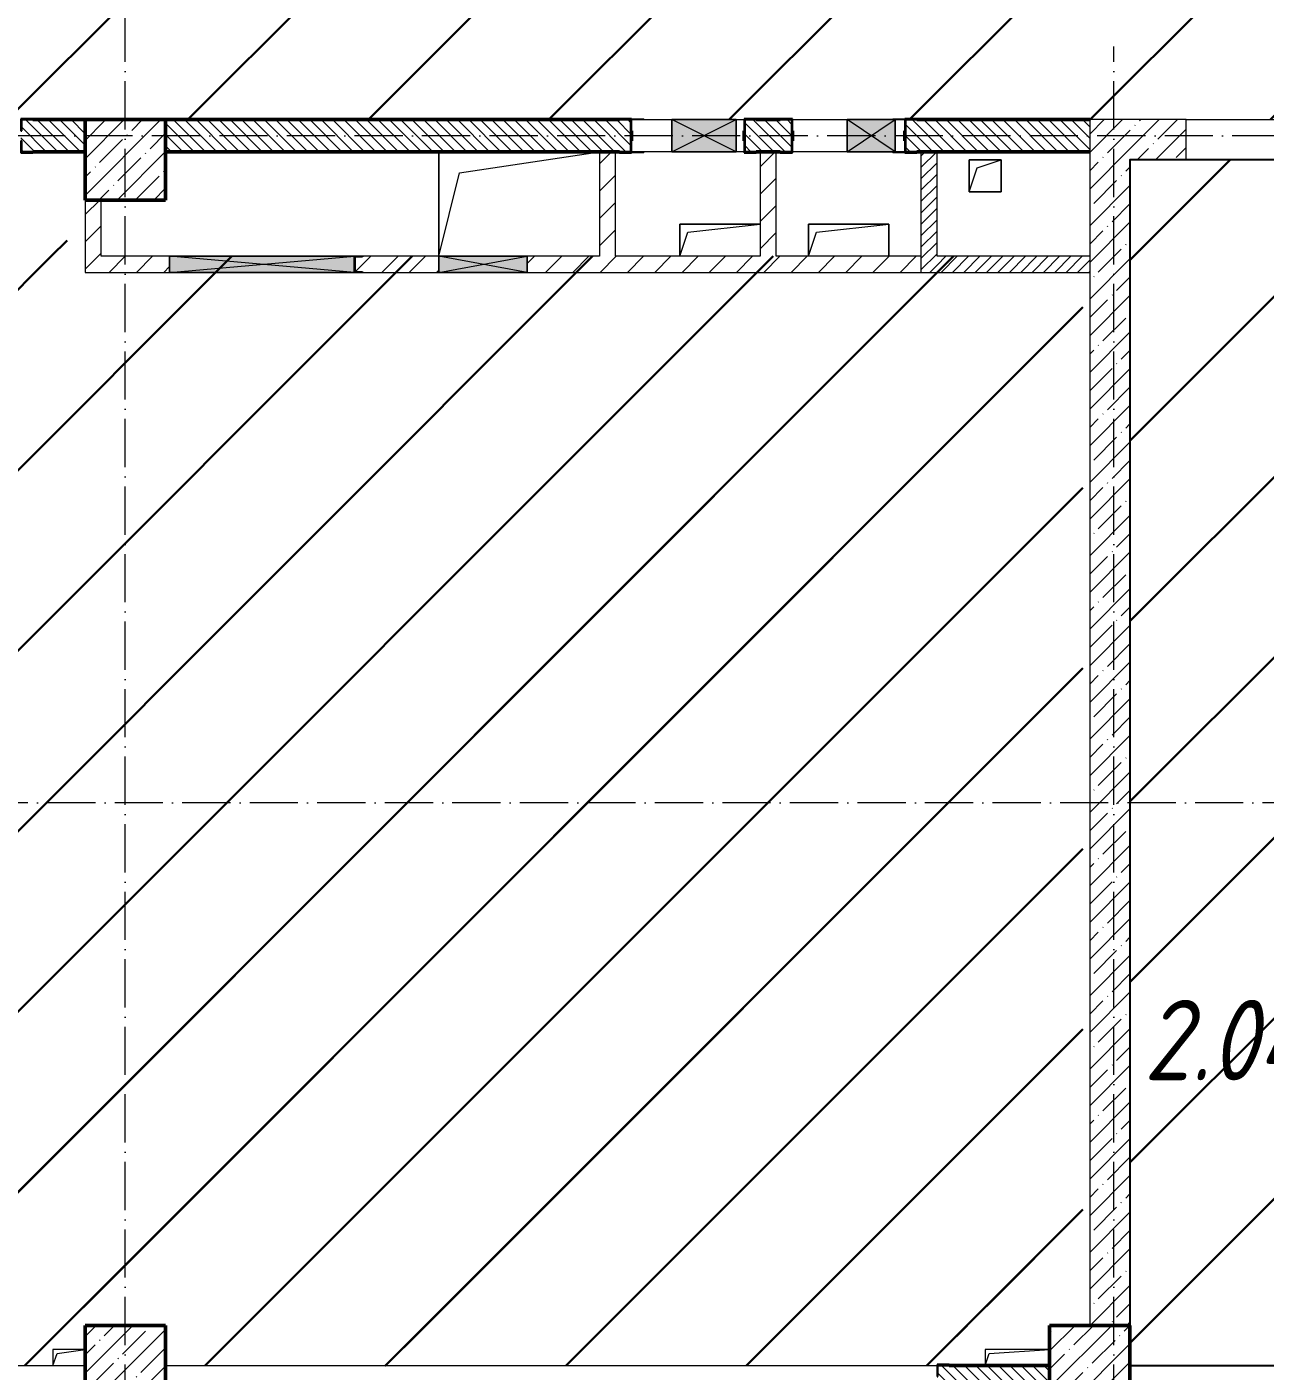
# Model space of a CAD drawing. Header units: millimetres. Extents: x -17017 to 628417, y -109036 to 199237.
# Drawn here: x 117797 to 125501, y 62010 to 70372 of the extents above; entities that cross this region are included whole.
import ezdxf

# ---------------------------------------------------------------- set-up
doc = ezdxf.new("R2010")
doc.units = ezdxf.units.MM
doc.linetypes.add('50_200_ШТРИХ_1Т_ш5_п1_п1_', pattern=[700, 500, -100, 0, -100])
for name, color, linetype, lineweight in [('3.1) ЖБ окна 1.2 м', 102, 'Continuous', 30), ('A-DETL-GENF-OTLN', 7, 'Continuous', 9), ('A-FLOR-____-OTLN', 7, 'Continuous', 9), ('A-GENM-____-MCUT', 7, 'Continuous', 25), ('A-GENM-____-OTLN', 7, 'Continuous', 9), ('A-GENM-____-OTLN-1', 7, 'Continuous', 25), ('A-GLAZ-____-OTLN', 7, 'Continuous', 9), ('A-WALL-____-MCUT-1', 7, 'Continuous', 9), ('A-WALL-____-MCUT-2', 7, 'Continuous', 50), ('A-WALL-____-OTLN', 7, 'Continuous', 9), ('A-WALL-____-PATT-1', 7, 'Continuous', 9), ('A-WALL-FNSH-MCUT-1', 7, 'Continuous', 9), ('I-WALL-____-OTLN', 7, 'Continuous', 9), ('S-COLS-____-MCUT', 7, 'Continuous', 50), ('S-COLS-____-OTLN', 7, 'Continuous', 9), ('S-GRID-____-OTLN-1', 7, '50_200_ШТРИХ_1Т_ш5_п1_п1_', 9), ('Марки помещений', 7, 'Continuous', 9), ('стяжа', 7, 'Continuous', 30)]:
    doc.layers.add(name, color=color, linetype=linetype, lineweight=lineweight)
doc.styles.add('ISOCPEUR_I_3', font='isocpeui.ttf', dxfattribs={"width": 0.85, "height": 2.2})
pattern_1 = [(45, (50979.8, 168109.95), (-561.266, 561.266), [])]
pattern_2 = [(135, (43259.71, 63713.66), (-35.35534, -35.35534), [])]
pattern_3 = [(45, (43259.71, 63713.66), (-84.85281, 84.85281), [])]
pattern_4 = [(45, (43259.71, 63713.66), (-35.35534, 35.35534), [])]
pattern_5 = [(45, (43259.71, 63713.66), (-114.04925, 114.04925), []), (45, (43373.76, 63713.66), (-114.04925, 114.04925), [201.612, -40.322, 3.353, -36.97])]

# ---------------------------------------------------------------- blocks, each defined once
blk = doc.blocks.new('BSC_Колонна _Прямоугольная - 500х500-V57-АР1_План отверстий 2 этажа в осях 1-64_А-ГГ')
at = {"layer": 'S-COLS-____-OTLN'}
h = blk.add_hatch(dxfattribs=at)
h.set_pattern_fill('FP_86', color=256, style=0, pattern_type=2)
h.set_pattern_definition([(45, (-75150, 1668.96), (-114.04925, 114.04925), []), (45, (-75035.95, 1668.96), (-114.04925, 114.04925), [201.613, -40.323, 3.353, -36.97])])
h.paths.add_polyline_path([(-250, -250), (250, -250), (250, 250), (-250, 250)], flags=0)
at = {"layer": 'S-COLS-____-MCUT'}
for p, q in [((250, 250), (-250, 250)), ((-250, 250), (-250, -250)), ((250, -250), (250, 250)), ((-250, -250), (250, -250))]:
    blk.add_line(p, q, dxfattribs=at)
blk = doc.blocks.new('BSC_Колонна _Прямоугольная - 500х500-V58-АР1_План отверстий 2 этажа в осях 1-64_А-ГГ')
at = {"layer": 'S-COLS-____-OTLN'}
h = blk.add_hatch(dxfattribs=at)
h.set_pattern_fill('FP_87', color=256, style=0, pattern_type=2)
h.set_pattern_definition([(45, (-75150, -5831.04), (-114.04925, 114.04925), []), (45, (-75035.95, -5831.04), (-114.04925, 114.04925), [201.613, -40.323, 3.353, -36.97])])
h.paths.add_polyline_path([(-250, -250), (250, -250), (250, 250), (-250, 250)], flags=0)
at = {"layer": 'S-COLS-____-MCUT'}
for p, q in [((250, 250), (-250, 250)), ((-250, 250), (-250, -250)), ((250, -250), (250, 250)), ((-250, -250), (250, -250))]:
    blk.add_line(p, q, dxfattribs=at)
blk = doc.blocks.new('BSC_Колонна _Прямоугольная - 500х500-V93-АР1_План отверстий 2 этажа в осях 1-64_А-ГГ')
at = {"layer": 'S-COLS-____-OTLN'}
h = blk.add_hatch(dxfattribs=at)
h.set_pattern_fill('FP_122', color=256, style=0, pattern_type=2)
h.set_pattern_definition([(45, (-81150, 1668.96), (-114.04925, 114.04925), []), (45, (-81035.95, 1668.96), (-114.04925, 114.04925), [201.613, -40.323, 3.353, -36.97])])
h.paths.add_polyline_path([(-250, -250), (250, -250), (250, 250), (-250, 250)], flags=0)
at = {"layer": 'S-COLS-____-MCUT'}
for p, q in [((250, 250), (-250, 250)), ((-250, 250), (-250, -250)), ((250, -250), (250, 250)), ((-250, -250), (250, -250))]:
    blk.add_line(p, q, dxfattribs=at)
blk = doc.blocks.new('Фахверк_СКБ_Уголок - 250_2700-27497298-АР1_План отверстий 2 этажа в осях 1-64_А-ГГ')
at = {"layer": 'A-GENM-____-MCUT'}
for p, q in [((200, 181), (125, 181)), ((125, 181), (125, 106)), ((131, 106), (131, 175)), ((131, 175), (200, 175)), ((200, 175), (200, 181)), ((125, 106), (131, 106)), ((131, -6), (125, -6)), ((125, -6), (125, -81)), ((125, -81), (200, -81)), ((131, -75), (131, -6)), ((200, -75), (131, -75)), ((200, -81), (200, -75))]:
    blk.add_line(p, q, dxfattribs=at)
blk = doc.blocks.new('154_Стойка_СКБ_Уголок - СМ-2180_200-28268025-АР1_План отверстий 2 этажа в осях 1-64_А-ГГ')
at = {"layer": 'A-GENM-____-MCUT'}
for p, q in [((125, 156), (125, 81)), ((200, 156), (125, 156)), ((131, 81), (131, 150)), ((131, 150), (200, 150)), ((200, 150), (200, 156)), ((125, 81), (131, 81)), ((131, 19), (125, 19)), ((125, 19), (125, -56)), ((131, -50), (131, 19)), ((125, -56), (200, -56)), ((200, -50), (131, -50)), ((200, -56), (200, -50))]:
    blk.add_line(p, q, dxfattribs=at)
blk = doc.blocks.new('Фахверк_СКБ_Уголок - 200_3960_зеркало-28268689-АР1_План отверстий 2 этажа в осях 1-64_А-ГГ')
at = {"layer": 'A-GENM-____-MCUT'}
for p, q in [((200, 156), (125, 156)), ((125, 156), (125, 81)), ((131, 81), (131, 150)), ((131, 150), (200, 150)), ((200, 150), (200, 156)), ((125, 81), (131, 81)), ((131, 19), (125, 19)), ((125, 19), (125, -56)), ((131, -50), (131, 19)), ((125, -56), (200, -56)), ((200, -50), (131, -50)), ((200, -56), (200, -50))]:
    blk.add_line(p, q, dxfattribs=at)
blk = doc.blocks.new('Фахверк_СКБ_Уголок - 200_3960-28268576-АР1_План отверстий 2 этажа в осях 1-64_А-ГГ')
at = {"layer": 'A-GENM-____-MCUT'}
for p, q in [((200, 156), (125, 156)), ((125, 156), (125, 81)), ((131, 81), (131, 150)), ((131, 150), (200, 150)), ((200, 150), (200, 156)), ((125, 81), (131, 81)), ((131, 19), (125, 19)), ((125, 19), (125, -56)), ((131, -50), (131, 19)), ((125, -56), (200, -56)), ((200, -50), (131, -50)), ((200, -56), (200, -50))]:
    blk.add_line(p, q, dxfattribs=at)
blk = doc.blocks.new('Стойка_Влож_Уголок_Опорный - Уголок-28213941-АР1_План отверстий 2 этажа в осях 1-64_А-ГГ')
at = {"layer": 'A-GENM-____-OTLN'}
for p, q in [((-212, -6), (-212, 0)), ((0, 0), (0, -6)), ((-212, -75), (-212, -6)), ((-212, -6), (-206, -6)), ((-212, -75), (-206, -75)), ((-6, -6), (0, -6)), ((-6, -75), (0, -75)), ((0, -6), (0, -75))]:
    blk.add_line(p, q, dxfattribs=at)
blk = doc.blocks.new('154_Фахверк_СКБ_Швеллер - Тип_100_3960-28494444-АР1_План отверстий 2 этажа в осях 1-64_А-ГГ')
at = {"layer": 'A-GENM-____-MCUT'}
for p, q in [((125, 50), (175, 50)), ((125, -50), (125, 50)), ((128, 47), (128, -47)), ((175, 47), (128, 47)), ((175, 50), (175, 47)), ((175, -50), (125, -50)), ((128, -47), (175, -47)), ((175, -47), (175, -50))]:
    blk.add_line(p, q, dxfattribs=at)
blk = doc.blocks.new('AR_Отверстие прямоугольное _в плите_ - AR_Отверстие прямоугольное _в плите_-30229432-АР1_План отверстий 2 этажа в осях 1-64_А-ГГ')
at = {"layer": 'A-GENM-____-OTLN'}
for p, q in [((250, 100), (-250, 100)), ((-250, 100), (-250, -100)), ((-200, 50), (250, 100)), ((-250, -100), (-200, 50))]:
    blk.add_line(p, q, dxfattribs=at)
blk = doc.blocks.new('AR_Отверстие прямоугольное _в плите_ - AR_Отверстие прямоугольное _в плите_-V147-АР1_План отверстий 2 этажа в осях 1-64_А-ГГ')
at = {"layer": 'A-GENM-____-OTLN'}
for p, q in [((250, 100), (-250, 100)), ((-250, 100), (-250, -100)), ((-200, 50), (250, 100)), ((250, -100), (250, 100)), ((-250, -100), (-200, 50))]:
    blk.add_line(p, q, dxfattribs=at)
blk = doc.blocks.new('AR_Отверстие прямоугольное _в плите_ - AR_Отверстие прямоугольное _в плите_-V150-АР1_План отверстий 2 этажа в осях 1-64_А-ГГ')
at = {"layer": 'A-GENM-____-OTLN'}
for p, q in [((100, 100), (-100, 100)), ((-100, 100), (-100, -100)), ((-50, 50), (100, 100)), ((100, -100), (100, 100)), ((-100, -100), (-50, 50)), ((-100, -100), (100, -100))]:
    blk.add_line(p, q, dxfattribs=at)
blk = doc.blocks.new('AR_Отверстие прямоугольное _в плите_ - AR_Отверстие прямоугольное _в плите_-V162-АР1_План отверстий 2 этажа в осях 1-64_А-ГГ')
at = {"layer": 'A-GENM-____-OTLN'}
for p, q in [((200, 50), (-200, 50)), ((-200, 50), (-200, -50)), ((-200, -50), (-175, 25)), ((-175, 25), (200, 50))]:
    blk.add_line(p, q, dxfattribs=at)
blk = doc.blocks.new('AR_Отверстие прямоугольное _в плите_ - AR_Отверстие прямоугольное _в плите_-V161-АР1_План отверстий 2 этажа в осях 1-64_А-ГГ')
at = {"layer": 'A-GENM-____-OTLN'}
for p, q in [((100, 50), (-100, 50)), ((-100, 50), (-100, -50)), ((-100, -50), (-75, 25)), ((-75, 25), (100, 50))]:
    blk.add_line(p, q, dxfattribs=at)
blk = doc.blocks.new('AR_Отверстие прямоугольное _в плите_ - AR_Отверстие прямоугольное _в плите_-30552580-АР1_План отверстий 2 этажа в осях 1-64_А-ГГ')
at = {"layer": 'A-GENM-____-OTLN'}
for p, q in [((-500, 325), (-500, -325)), ((-370, 195), (500, 325)), ((-500, -325), (-370, 195))]:
    blk.add_line(p, q, dxfattribs=at)
blk = doc.blocks.new('AR_Отверстие прямоугольное _в стене_ - AR_Отверстие прямоугольное _в стене__ЭОМ-36405854-АР1_План отверстий 2 этажа в осях 1-64_А-ГГ')
at = {"layer": 'A-GLAZ-____-OTLN'}
blk.add_hatch(color=256, dxfattribs=at).paths.add_polyline_path([(200, 100), (-200, 100), (-200, -100), (200, -100), (200, 85.2)], flags=0)
at = {"layer": 'A-DETL-GENF-OTLN'}
for p, q in [((-200, -100), (-200, 100)), ((-200, 100), (200, 100)), ((200, 100), (-200, -100)), ((-200, 100), (200, -100)), ((200, 100), (-200, 100)), ((-200, 100), (-200, -100)), ((200, 100), (200, -100)), ((200, -100), (200, 100)), ((200, -100), (-200, -100)), ((-200, -100), (200, -100))]:
    blk.add_line(p, q, dxfattribs=at)
blk = doc.blocks.new('AR_Отверстие прямоугольное _в стене__БезПР - AR_Отверстие прямоугольное _в стене__БезПР-36392850-АР1_План отверстий 2 этажа в осях 1-64_А-ГГ')
at = {"layer": 'A-GLAZ-____-OTLN'}
blk.add_hatch(color=256, dxfattribs=at).paths.add_polyline_path([(150, 100), (-150, 100), (-150, -100), (150, -100), (150, 85.2)], flags=0)
at = {"layer": 'A-DETL-GENF-OTLN'}
for p, q in [((-150, -100), (-150, 100)), ((-150, 100), (150, 100)), ((150, 100), (-150, -100)), ((-150, 100), (150, -100)), ((150, 100), (-150, 100)), ((-150, 100), (-150, -100)), ((150, 100), (150, -100)), ((150, -100), (150, 100)), ((150, -100), (-150, -100)), ((-150, -100), (150, -100))]:
    blk.add_line(p, q, dxfattribs=at)
blk = doc.blocks.new('AR_Отверстие прямоугольное _в стене_ - AR_Отверстие прямоугольное _в стене__ОВ-36863857-АР1_План отверстий 2 этажа в осях 1-64_А-ГГ')
at = {"layer": 'A-GLAZ-____-OTLN'}
blk.add_hatch(color=256, dxfattribs=at).paths.add_polyline_path([(275, 50), (-275, 50), (-275, -50), (275, -50)], flags=0)
at = {"layer": 'A-DETL-GENF-OTLN'}
for p, q in [((-275, -50), (-275, 50)), ((-275, 50), (275, 50)), ((275, 50), (-275, -50)), ((-275, 50), (275, -50)), ((275, 50), (-275, 50)), ((-275, 50), (-275, -50)), ((275, 50), (275, -50)), ((275, -50), (275, 50)), ((275, -50), (-275, -50)), ((-275, -50), (275, -50))]:
    blk.add_line(p, q, dxfattribs=at)
blk = doc.blocks.new('AR_Отверстие прямоугольное _в стене_ - AR_Отверстие прямоугольное _в стене__ОВ-36863931-АР1_План отверстий 2 этажа в осях 1-64_А-ГГ')
at = {"layer": 'A-GLAZ-____-OTLN'}
blk.add_hatch(color=256, dxfattribs=at).paths.add_polyline_path([(575, 50), (-575, 50), (-575, -50), (575, -50), (575, 47)], flags=0)
at = {"layer": 'A-DETL-GENF-OTLN'}
for p, q in [((-575, 50), (575, 50)), ((575, 50), (-575, -50)), ((-575, 50), (575, -50)), ((575, 50), (-575, 50)), ((575, 50), (575, -50)), ((575, -50), (575, 50)), ((575, -50), (-575, -50)), ((-575, -50), (575, -50))]:
    blk.add_line(p, q, dxfattribs=at)
blk = doc.blocks.new('2этаж')
at = {"layer": 'S-GRID-____-OTLN-1', "color": 251, "ltscale": 0.6, "true_color": 0x636466}
for p, q in [((59558.3, 454533.3), (59558.3, 469166.5)), ((65708.3, 454533.3), (65708.3, 465551)), ((74727.1, 464997), (-20260.4, 464997)), ((88359, 460847), (-20260.4, 460847))]:
    blk.add_line(p, q, dxfattribs=at)

msp = doc.modelspace()

# ---------------------------------------------------------------- hatches: boundary and pattern name
at = {"layer": 'A-WALL-____-PATT-1'}
h = msp.add_hatch(dxfattribs=at)
h.set_pattern_fill('FP_6', color=256, style=0, pattern_type=2)
h.set_pattern_definition(pattern_2)
h.paths.add_polyline_path([(117965.7, 69594.7), (118159.7, 69594.7), (118159.7, 69794.7), (117765.7, 69794.7), (117765.7, 69725.7), (117759.7, 69725.7), (117759.7, 69663.7), (117765.7, 69663.7), (117765.7, 69594.7), (117834.7, 69594.7)], flags=0)
h.paths.add_polyline_path([(115659.7, 69594.7), (116053.7, 69594.7), (116053.7, 69663.7), (116059.7, 69663.7), (116059.7, 69725.7), (116053.7, 69725.7), (116053.7, 69794.7), (115659.7, 69794.7), (115659.7, 69634.7)], flags=0)
h = msp.add_hatch(dxfattribs=at)
h.set_pattern_fill('FP_6', color=256, style=0, pattern_type=2)
h.set_pattern_definition(pattern_2)
h.paths.add_polyline_path([(123265.7, 69594.7), (124409.7, 69594.7), (124409.7, 69794.7), (123265.7, 69794.7), (123265.7, 69725.7), (123259.7, 69725.7), (123259.7, 69663.7), (123265.7, 69663.7), (123265.7, 69595.7)], flags=0)
h.paths.add_polyline_path([(122334.7, 69594.7), (122553.7, 69594.7), (122553.7, 69663.7), (122559.7, 69663.7), (122559.7, 69725.7), (122553.7, 69725.7), (122553.7, 69794.7), (122265.7, 69794.7), (122265.7, 69725.7), (122259.7, 69725.7), (122259.7, 69663.7), (122265.7, 69663.7), (122265.7, 69594.7)], flags=0)
h.paths.add_polyline_path([(121014.5, 69594.7), (121553.7, 69594.7), (121553.7, 69663.7), (121559.7, 69663.7), (121559.7, 69725.7), (121553.7, 69725.7), (121553.7, 69794.7), (118659.7, 69794.7), (118659.7, 69594.7)], flags=0)
h = msp.add_hatch(dxfattribs=at)
h.set_pattern_fill('FP_25', color=256, style=0, pattern_type=2)
h.set_pattern_definition(pattern_5)
h.paths.add_polyline_path([(124409.7, 62294.7), (124659.7, 62294.7), (124659.7, 69794.7), (124409.7, 69794.7), (124409.7, 64449.6)], flags=0)
h = msp.add_hatch(dxfattribs=at)
h.set_pattern_fill('FP_25', color=256, style=0, pattern_type=2)
h.set_pattern_definition(pattern_5)
h.paths.add_polyline_path([(126809.7, 69544.7), (126809.7, 69794.7), (126609.7, 69794.7), (126609.7, 69544.7)], flags=0)
h.paths.add_polyline_path([(124659.7, 69544.7), (125009.7, 69544.7), (125009.7, 69794.7), (124659.7, 69794.7)], flags=0)
h = msp.add_hatch(dxfattribs=at)
h.set_pattern_fill('FP_4', color=256, style=0, pattern_type=2)
h.set_pattern_definition(pattern_3)
h.paths.add_polyline_path([(121459.7, 68944.7), (121459.7, 69594.7), (121359.7, 69594.7), (121359.7, 68944.7)], flags=0)
h = msp.add_hatch(dxfattribs=at)
h.set_pattern_fill('FP_4', color=256, style=0, pattern_type=2)
h.set_pattern_definition(pattern_3)
h.paths.add_polyline_path([(122459.7, 68944.7), (122459.7, 69594.7), (122359.7, 69594.7), (122359.7, 68944.7)], flags=0)
h = msp.add_hatch(dxfattribs=at)
h.set_pattern_fill('FP_5', color=256, style=0, pattern_type=2)
h.set_pattern_definition(pattern_4)
h.paths.add_polyline_path([(123459.7, 68844.7), (123459.7, 69594.7), (123359.7, 69594.7), (123359.7, 68844.7)], flags=0)
h = msp.add_hatch(dxfattribs=at)
h.set_pattern_fill('FP_4', color=256, style=0, pattern_type=2)
h.set_pattern_definition(pattern_3)
h.paths.add_polyline_path([(118259.7, 68944.7), (118259.7, 69294.7), (118159.7, 69294.7), (118159.7, 68944.7)], flags=0)
h = msp.add_hatch(dxfattribs=at)
h.set_pattern_fill('FP_4', color=256, style=0, pattern_type=2)
h.set_pattern_definition(pattern_3)
h.paths.add_polyline_path([(123359.7, 68844.7), (123359.7, 68944.7), (120909.7, 68944.7), (120909.7, 68844.7), (122781.9, 68844.7)], flags=0)
h.paths.add_polyline_path([(118159.7, 68844.7), (118684.7, 68844.7), (118684.7, 68944.7), (118159.7, 68944.7)], flags=0)
h.paths.add_polyline_path([(120359.7, 68844.7), (120359.7, 68944.7), (119884.7, 68944.7), (119884.7, 68941.7), (119837.7, 68941.7), (119837.7, 68847.7), (119884.7, 68847.7), (119884.7, 68844.7)], flags=0)
h = msp.add_hatch(dxfattribs=at)
h.set_pattern_fill('FP_5', color=256, style=0, pattern_type=2)
h.set_pattern_definition(pattern_4)
h.paths.add_polyline_path([(124409.7, 68844.7), (124409.7, 68944.7), (123459.7, 68944.7), (123459.7, 68844.7)], flags=0)
h = msp.add_hatch(dxfattribs=at)
h.set_pattern_fill('FP_6', color=256, style=0, pattern_type=2)
h.set_pattern_definition(pattern_2)
h.paths.add_polyline_path([(124159.7, 61794.7), (124159.7, 62044.7), (123465.7, 62044.7), (123465.7, 61975.7), (123459.7, 61975.7), (123459.7, 61863.7), (123465.7, 61863.7), (123465.7, 61794.7), (123534.7, 61794.7)], flags=0)
at = {"layer": 'стяжа'}
h = msp.add_hatch(dxfattribs=at)
h.set_pattern_fill('ANSI31', color=5, scale=250)
h.set_pattern_definition(pattern_1)
h.paths.add_polyline_path([(118259.7, 73794.7), (118009.7, 73794.7), (118009.7, 76044.7), (118259.7, 76044.7)])
h.paths.add_polyline_path([(118271.7, 72894.7), (120759.7, 72894.7), (120759.7, 76044.7), (118271.7, 76044.7)])
h.paths.add_polyline_path([(124659.7, 62056.7), (126724.7, 62056.7), (126724.7, 69544.7), (124659.7, 69544.7)])
h = msp.add_hatch(dxfattribs=at)
h.set_pattern_fill('ANSI31', color=5, scale=250)
h.set_pattern_definition(pattern_1)
h.paths.add_polyline_path([(81815.4, 72894.7), (40941.8, 72894.7), (40941.8, 69784.7), (81815.4, 69784.7)])
h.paths.add_polyline_path([(58159.7, 69194.7), (72559.7, 69194.7), (72559.7, 62394.7), (58159.7, 62394.7)])
h.paths.add_polyline_path([(72559.7, 68944.7), (124367.1, 68944.7), (124367.1, 62044.5), (72559.7, 62044.5)])
h = msp.add_hatch(dxfattribs=at)
h.set_pattern_fill('ANSI31', color=5, scale=250)
h.set_pattern_definition(pattern_1)
h.paths.add_polyline_path([(124367.1, 62044.5), (72559.7, 62044.5), (58159.7, 62394.7), (58159.7, 69784.7), (40941.8, 69784.7), (40941.8, 72894.7), (81815.4, 72894.7), (81815.4, 68944.7), (124367.1, 68944.7)])
h.paths.add_polyline_path([(63559.7, 62272.2), (63571.7, 62272.2), (63571.7, 62297.2), (63559.7, 62297.2)], flags=16)
h.paths.add_polyline_path([(63559.7, 68994.7), (63559.7, 67794.7), (63559.7, 66458.5, -2.052883), (63590.7, 66482.8, -0.372712), (63459.7, 66511.7), (63459.7, 67748.7), (63563.9, 68994.7)], flags=0)
h.paths.add_polyline_path([(64891.7, 69502.1, -0.625627), (65009.7, 69744.7), (64891.7, 69774.2)], flags=16)
h.paths.add_polyline_path([(64771.7, 69694.7), (64671.7, 69694.7), (64671.7, 69394.7), (64771.7, 69394.7)], flags=16)
h.paths.add_polyline_path([(64980.4, 69206.7, -1), (65029, 69194.7), (65209.7, 69194.7), (65209.7, 69206.7)], flags=16)
h.paths.add_polyline_path([(64559.7, 69906.7), (64771.7, 69906.7), (64891.7, 70047.4), (64559.7, 70047.4)], flags=16)
h.paths.add_polyline_path([(43109.7, 69906.7), (46549.7, 69910.7), (43109.7, 69910.7), (43102.8, 69906.7)], flags=16)
h.paths.add_polyline_path([(41309.7, 70586.7), (41309.7, 70044.7), (41421.7, 69906.7), (41421.7, 70586.7)], flags=16)
h.paths.add_polyline_path([(41059.7, 70494.7), (41289.7, 70044.7), (41289.7, 70474.7), (41090.5, 71908, -0.526622), (41059.7, 71880.6)], flags=16)
h.paths.add_polyline_path([(72671.7, 72682.7), (72059.7, 72682.7), (71947.7, 72582.7), (72671.7, 72582.7)], flags=16)
h.paths.add_polyline_path([(79659.7, 69806.7), (79659.7, 69794.7), (81059.7, 69794.7), (81122.7, 69806.7)], flags=16)
h.paths.add_polyline_path([(66491.7, 69354.7), (66491.7, 68994.7), (65559.7, 68994.7), (65247.7, 68994.7), (65247.7, 70047.4), (65559.7, 70047.4), (65559.7, 69806.7), (66984.7, 69806.7), (66984.7, 69354.7)], flags=16)
h.paths.add_polyline_path([(65359.7, 69806.7), (65347.7, 69806.7), (65347.7, 69794.7), (65359.7, 69194.7)], flags=0)
h.paths.add_polyline_path([(64659.7, 69194.7), (65359.7, 69194.7), (65709.7, 69594.7), (65559.7, 69594.7)], flags=16)
h.paths.add_polyline_path([(66588.2, 69582.7, -1), (66539.6, 69594.7), (66271.7, 69594.7), (66271.7, 69582.7)], flags=0)
h.paths.add_polyline_path([(66259.7, 69794.7), (66259.7, 68994.7), (66159.7, 68994.7), (66159.7, 69094.7), (66159.7, 69794.7)], flags=0)
h.paths.add_polyline_path([(69047.7, 69194.7), (69059.7, 69194.7), (69059.7, 69294.7), (69047.7, 69582.7)], flags=16)
h.paths.add_polyline_path([(72159.7, 69044.7), (73459.7, 69044.7), (73459.7, 69594.7), (72659.7, 69594.7), (72159.7, 69621)], flags=0)
h.paths.add_polyline_path([(68734.7, 69794.7), (68734.7, 69594.7), (69059.7, 69594.7), (69059.7, 69794.7)], flags=16)
h.paths.add_polyline_path([(69559.7, 69294.7), (72159.7, 69294.7), (72159.7, 68944.7), (73559.7, 68944.7), (73559.7, 69594.7), (73459.7, 69594.7), (73434.7, 69594.7), (72613.2, 69806.7), (73359.7, 69806.7), (74359.7, 69806.7), (75984.7, 69806.7), (75984.7, 69594.7), (75959.7, 69594.7), (75959.7, 68944.7), (74559.7, 68944.7), (74459.7, 68944.7), (72059.7, 68944.7)], flags=16)
h.paths.add_polyline_path([(69559.7, 69594.7), (72059.7, 69594.7), (72059.7, 69794.7), (69559.7, 69794.7)], flags=16)
h.paths.add_polyline_path([(41421.7, 72832.7), (41421.7, 72582.7), (41059.7, 72582.7), (41059.7, 72832.7), (68947.7, 72832.7), (69559.7, 72682.7), (69559.7, 72832.7), (71947.7, 72832.7), (72559.7, 72694.7), (71947.7, 72694.7), (71947.7, 72832.7), (70007.7, 72832.7), (70007.7, 72582.7), (68947.7, 72582.7)], flags=16)
h.paths.add_polyline_path([(62459.7, 69794.7), (62459.7, 69594.7), (63059.7, 69594.7), (62359.7, 69775.3), (62359.7, 69594.7), (62459.7, 69594.7), (63059.7, 69794.7)], flags=16)
h.paths.add_polyline_path([(62359.7, 69194.7), (62359.7, 69294.7), (63359.7, 69294.7), (63359.7, 69194.7), (63359.7, 68982.7), (63347.7, 68982.7)], flags=16)
h.paths.add_polyline_path([(70954.1, 66230.8, -1), (70474.1, 66230.8, -1)], flags=0)
h.paths.add_polyline_path([(71749.3, 70937.2, -1), (72229.3, 70937.2, -1)], flags=16)
h.paths.add_polyline_path([(73359.7, 69794.7), (74359.7, 69794.7), (74559.7, 69794.7), (74559.7, 69044.7), (74459.7, 68944.7), (74459.7, 69594.7), (73659.7, 69594.7), (72659.7, 69794.7)], flags=0)
h.paths.add_polyline_path([(77947.7, 72832.7), (78559.7, 72694.7), (78559.7, 72832.7), (80947.7, 72832.7), (81694.8, 72694.7), (81759.7, 72694.7), (81759.7, 72582.7), (80947.7, 72582.7), (79007.7, 72832.7), (79007.7, 72582.7), (77947.7, 72582.7), (72671.7, 72832.7)], flags=16)
h.paths.add_polyline_path([(61929.2, 67707.5, -1), (61449.2, 67707.5, -1)], flags=0)
h.paths.add_polyline_path([(70059.7, 62294.7), (69559.7, 62294.7), (69559.7, 62269.7), (70034.7, 62269.7)], flags=16)
h.paths.add_polyline_path([(72057.2, 62369.7), (72534.7, 62369.7), (72559.7, 62394.7), (72057.2, 62394.7)], flags=16)
h.paths.add_polyline_path([(72571.7, 62056.7), (72571.7, 62314.7), (72559.7, 62314.7), (72559.7, 62294.7)], flags=16)
h.paths.add_polyline_path([(73259.7, 62056.7), (75059.7, 62056.7), (76259.7, 62056.7), (78047.7, 62056.7), (78524.4, 62372.2), (78082.2, 62372.2), (78082.2, 62044.7), (76259.7, 62044.7), (75134.7, 62044.7), (73259.7, 62044.7), (72571.7, 62056.7)], flags=16)
h.paths.add_polyline_path([(77759.7, 69594.7), (78059.7, 69594.7), (78059.7, 69794.7), (77759.7, 69794.7)], flags=16)
h.paths.add_polyline_path([(77659.7, 68894.7), (78059.7, 68894.7), (78059.7, 68994.7), (77759.7, 68994.7)], flags=16)
h.paths.add_polyline_path([(77659.7, 68994.7), (77659.7, 68882.7), (77647.7, 68882.7), (77647.7, 69794.7), (77659.7, 69794.7)], flags=16)
h.paths.add_polyline_path([(81459.7, 68894.7), (81559.7, 68894.7), (81559.7, 68994.7), (81459.7, 68994.7)], flags=0)
h.paths.add_polyline_path([(78159.7, 69594.7), (81459.7, 69594.7), (81459.7, 68894.7), (81571.7, 68882.7), (81571.7, 68894.7), (79659.7, 68894.7), (78059.7, 68894.7), (78059.7, 68994.7), (78159.7, 68994.7)], flags=16)
h.paths.add_polyline_path([(79559.7, 69794.7), (79559.7, 69594.7), (79659.7, 69594.7), (81059.7, 69794.7)], flags=16)
h.paths.add_polyline_path([(81047.7, 62044.7), (81059.7, 62044.7), (81107.8, 62056.7), (81047.7, 62056.7)], flags=16)
h.paths.add_polyline_path([(79259.7, 62056.7), (81047.7, 62044.7), (79259.7, 62044.7), (78571.7, 62056.7)], flags=16)
h.paths.add_polyline_path([(78562.2, 62294.7), (78537.2, 62294.7), (78537.2, 62372.2), (78562.2, 62397.2)], flags=16)
h.paths.add_polyline_path([(51634.7, 69906.7), (48559.7, 69906.7), (48359.7, 69794.7), (48559.7, 69794.7)], flags=16)
h.paths.add_polyline_path([(53659.7, 69794.7), (53134.7, 69794.7), (51634.7, 69906.7), (53334.7, 69906.7)], flags=16)
h.paths.add_polyline_path([(84284.7, 62269.7), (84259.7, 62294.7), (84259.7, 62050.7), (84284.7, 62050.7)], flags=0)
h.paths.add_polyline_path([(82459.7, 62044.7), (84259.7, 62044.7), (85109.7, 62304.2), (84609.7, 62304.2), (84609.7, 62294.7), (84259.7, 62294.7)], flags=16)
h.paths.add_polyline_path([(82434.7, 62269.7), (82459.7, 62294.7), (82109.7, 62294.7), (82109.7, 62269.7)], flags=16)
h.paths.add_polyline_path([(87959.7, 62297.2), (87959.7, 65719.7), (87759.9, 62297.2)], flags=16)
h.paths.add_polyline_path([(88462.2, 62272.2), (88462.2, 62306.7), (88109.7, 62306.7), (88109.7, 62272.2)], flags=16)
h.paths.add_polyline_path([(85447.2, 62050.7), (85459.7, 62050.7), (85459.7, 62056.7), (85447.2, 62056.7)], flags=16)
h.paths.add_polyline_path([(87597.7, 62306.7), (87959.7, 65719.7), (87959.7, 62044.7), (87334.7, 62044.7), (85459.7, 62044.7), (85434.7, 62062.6), (85434.7, 62056.7), (87259.7, 62056.7), (87597.7, 62229.9)], flags=16)
h.paths.add_polyline_path([(48559.7, 69906.7), (46559.7, 69906.7), (46209.7, 69794.7), (46759.7, 69794.7)], flags=16)
h.paths.add_polyline_path([(87259.7, 62056.7), (87597.7, 62056.7), (87609.7, 62044.7), (87334.7, 62044.7)], flags=0)
h.paths.add_polyline_path([(102259.7, 62156.7), (97549.7, 62156.7), (97469.4, 62056.7), (102259.7, 62056.7), (102259.7, 62056.7)], flags=16)
h.paths.add_polyline_path([(96259.7, 62056.7), (96279.7, 62056.7), (96279.7, 62156.7), (96259.7, 62156.7)], flags=16)
h.paths.add_polyline_path([(90259.7, 62056.7), (91459.7, 62056.7), (93257.2, 62056.7), (93257.2, 62306.7), (93747.7, 62306.7), (93759.7, 62309.2), (93759.7, 67669.7), (93759.7, 68894.7), (94071.7, 68950.6), (94071.7, 62406.7), (94221.7, 62406.7), (96329.6, 62044.7), (94071.7, 62044.7), (94071.7, 62272.2), (93282.2, 62272.2), (93282.2, 62044.7), (91459.7, 62044.7), (90334.7, 62044.7), (88465.7, 62044.7), (88465.7, 62056.7)], flags=16)
h.paths.add_polyline_path([(93259.7, 62044.7), (93259.7, 62056.7), (93257.2, 62056.7), (91459.7, 62044.7)], flags=0)
h.paths.add_polyline_path([(91207.1, 64177.4, -1), (91687.1, 64177.4, -1)], flags=16)
h.paths.add_polyline_path([(93759.7, 62297.2), (93609.7, 62297.2), (93609.7, 62294.7), (93759.7, 62294.7)], flags=0)
h.paths.add_polyline_path([(96259.7, 62044.7), (97005.9, 62274.7), (96279.7, 62274.7), (96149.7, 62258.3), (96149.7, 62044.7)], flags=16)
h.paths.add_polyline_path([(96149.7, 62406.7), (97549.7, 62406.7), (97549.7, 62156.7), (97459.7, 62050.7), (97459.7, 62056.7), (97439.7, 62056.7), (96562.5, 62294.7), (96259.7, 62294.7)], flags=16)
h.paths.add_polyline_path([(115231, 62406.7), (114979.7, 62306.7), (115671.7, 62306.7), (115791, 62406.7)], flags=16)
h.paths.add_polyline_path([(105259.7, 62056.7), (105279.7, 62056.7), (105279.7, 62156.7), (105259.7, 62156.7)], flags=0)
h.paths.add_polyline_path([(105259.7, 62056.7), (106000.9, 62274.7), (105279.7, 62274.7), (105149.7, 62258.3), (105149.7, 62056.7)], flags=0)
h.paths.add_polyline_path([(102279.7, 62056.7), (102259.7, 62056.7), (102259.7, 62050.7), (102279.7, 62050.7)], flags=16)
h.paths.add_polyline_path([(102159.7, 62306.7), (103219.7, 62306.7), (103219.7, 62056.7), (103459.7, 62056.7), (105259.7, 62044.7), (103459.7, 62044.7), (103121.7, 62056.7), (103121.7, 62306.7), (102609.7, 62306.7), (102609.7, 62044.7), (102334.7, 62044.7), (102274.9, 62294.7), (102159.7, 62294.7)], flags=16)
h.paths.add_polyline_path([(102681.1, 64475.4, -1), (103161.1, 64475.4, -1)], flags=16)
h.paths.add_polyline_path([(105149.7, 62406.7), (106549.7, 62406.7), (111169.7, 62156.7), (111169.7, 62406.7), (112209.7, 62406.7), (113674, 62156.7), (114151.7, 62156.7), (114151.7, 62406.7), (114911.7, 62406.7), (114979.7, 62394.7), (114979.7, 62306.7), (114979.7, 62044.7), (114334.7, 62044.7), (112459.7, 62044.7), (112121.7, 62056.7), (112121.7, 62306.7), (111609.7, 62306.7), (111609.7, 62044.7), (109459.7, 62044.7), (108334.7, 62044.7), (106459.7, 62044.7), (105555, 62294.7), (105259.7, 62294.7)], flags=16)
h.paths.add_polyline_path([(106439.7, 62056.7), (106439.7, 62050.7), (106459.7, 62050.7), (106459.7, 62056.7)], flags=16)
h.paths.add_polyline_path([(108259.7, 62056.7), (109459.7, 62056.7), (111259.7, 62056.7), (111259.7, 62294.7), (111609.7, 62294.7), (111609.7, 62044.7), (111334.7, 62044.7), (109459.7, 62044.7), (108334.7, 62044.7), (106459.7, 62056.7)], flags=16)
h.paths.add_polyline_path([(114911.7, 62506.7), (114911.7, 62374.7), (114959.7, 62374.7), (115231.7, 62506.7)], flags=16)
h.paths.add_polyline_path([(114279.7, 62056.7), (114259.7, 62056.7), (114259.7, 62050.7), (114279.7, 62050.7)], flags=0)
h.paths.add_polyline_path([(114259.7, 62044.7), (114786.4, 62274.7), (114279.7, 62274.7), (112459.7, 62044.7)], flags=16)
h.paths.add_polyline_path([(118047.7, 62406.7), (118047.7, 62306.7), (118659.7, 62306.7), (118771.7, 62406.7)], flags=16)
h.paths.add_polyline_path([(115659.7, 62056.7), (115671.7, 62056.7), (118147.7, 62056.7), (118159.7, 62044.7), (115659.7, 62044.7)], flags=16)
h.paths.add_polyline_path([(123559.7, 62294.7), (124159.7, 62294.7), (124159.7, 62414.7), (123559.7, 62414.7)], flags=16)
h.paths.add_polyline_path([(123534.7, 62044.7), (118671.7, 62044.7), (118671.7, 62156.7), (123559.7, 62156.7), (123659.7, 62176.4), (123659.7, 62274.7), (124159.7, 62274.7), (124159.7, 62044.7)], flags=16)
h.paths.add_polyline_path([(118671.7, 62056.7), (123459.7, 62056.7), (123679.7, 62056.7), (123679.7, 62044.7), (118671.7, 62044.7)], flags=0)
h.paths.add_polyline_path([(72559.7, 68944.7), (72559.7, 69194.7), (58159.7, 69194.7), (58159.7, 62394.7), (72559.7, 62394.7)], flags=16)
h.paths.add_polyline_path([(63544, 66470.5, -0.174623), (63478.2, 66492.7, -1.111514), (63428.7, 66487.4, -0.48712), (63459.7, 66511.7), (63459.7, 67748.7), (63559.7, 68944.7), (63559.7, 68994.7), (63462.7, 68994.7), (63359.7, 68994.7), (63359.7, 68982.7), (63347.7, 68982.7), (63347.7, 68994.7), (63459.7, 68994.7), (63556.7, 68994.7), (65359.7, 68994.7), (65559.7, 68994.7), (65559.7, 69094.7), (66159.7, 69094.7), (66159.7, 68994.7), (65559.7, 68994.7), (65247.7, 68994.7), (63563.9, 68994.7), (63559.7, 68944.7), (63559.7, 67794.7), (63559.7, 66507.1, -0.48712), (63590.7, 66482.8, -0.770165)], flags=0)
h.paths.add_polyline_path([(63559.7, 66458.5, -0.782881), (63559.7, 66507.1)], flags=0)
h.paths.add_polyline_path([(102491.3, 64242), (103171.1, 64242), (103171.1, 64722), (102491.3, 64722)], flags=24)
h.paths.add_polyline_path([(91017.4, 63944), (91705.9, 63944), (91705.9, 64424), (91017.4, 64424)], flags=24)
h.paths.add_polyline_path([(61272.4, 67474.1), (61929.8, 67474.1), (61929.8, 67954.1), (61272.4, 67954.1)], flags=8)
h.paths.add_polyline_path([(70284.4, 65997.4), (70965.3, 65997.4), (70965.3, 66477.4), (70284.4, 66477.4)], flags=8)
h.paths.add_polyline_path([(71559.5, 70703.8), (72240.2, 70703.8), (72240.2, 71183.8), (71559.5, 71183.8)], flags=24)
h = msp.add_hatch(dxfattribs=at)
h.set_pattern_fill('ANSI31', color=5, scale=250)
h.set_pattern_definition(pattern_1)
h.paths.add_polyline_path([(82109.7, 72894.7), (132259.7, 72894.7), (132259.7, 69794.7), (82109.7, 69794.7)])
h = msp.add_hatch(dxfattribs=at)
h.set_pattern_fill('ANSI31', color=5, scale=250)
h.set_pattern_definition(pattern_1)
h.paths.add_polyline_path([(118047.7, 69482.7), (115771.7, 69482.7), (115771.7, 69182.7), (115221.7, 69182.7), (115221.7, 68944.7), (118047.7, 68944.7)])
h.paths.add_polyline_path([(108449.7, 69482.7), (106229.7, 69482.7), (106229.7, 69082.7), (100809.7, 69082.7), (100809.7, 69482.7), (100071.7, 69482.7), (100071.7, 69082.7), (99347.7, 69082.7), (99347.7, 69482.7), (97221.7, 69482.7), (97221.7, 69082.7), (95121.7, 69082.7), (95121.7, 68944.7), (100199.7, 68944.7), (100199.7, 69362.1), (100679.7, 69362.1), (100679.7, 68944.7), (108449.7, 68944.7)])
h.paths.add_polyline_path([(113209.7, 69482.7), (112209.7, 69482.7), (112209.7, 68944.7), (113209.7, 68944.7)])
h.paths.add_polyline_path([(90859.7, 69784.7), (89393.2, 69613.7, -1), (89393.2, 69563.7), (90307.4, 68944.7), (90859.7, 68944.7)])

# ---------------------------------------------------------------- linework, layer by layer
msp.add_lwpolyline([(126809.7, 69544.7), (124659.7, 69544.7), (124659.7, 62044.7), (126809.7, 62044.7)], close=True)
at = {"layer": 'A-FLOR-____-OTLN'}
for p, q in [((120359.7, 68944.7), (120359.7, 69594.7)), ((123659.7, 69544.7), (123859.7, 69544.7)), ((123659.7, 69344.7), (123659.7, 69544.7)), ((123859.7, 69544.7), (123859.7, 69344.7)), ((123859.7, 69344.7), (123659.7, 69344.7)), ((121859.7, 69144.7), (122359.7, 69144.7)), ((121859.7, 68944.7), (121859.7, 69144.7)), ((122659.7, 69144.7), (123159.7, 69144.7)), ((122659.7, 68944.7), (122659.7, 69144.7)), ((123159.7, 69144.7), (123159.7, 68944.7))]:
    msp.add_line(p, q, dxfattribs=at)
at = {"layer": 'A-WALL-____-MCUT-1'}
for p, q in [((124409.7, 69794.7), (124409.7, 62294.7)), ((125009.7, 69794.7), (124409.7, 69794.7)), ((125009.7, 69544.7), (125009.7, 69794.7)), ((124659.7, 62294.7), (124659.7, 69544.7)), ((124659.7, 69544.7), (125009.7, 69544.7))]:
    msp.add_line(p, q, dxfattribs=at)
at = {"layer": 'A-WALL-____-MCUT-2'}
for p, q in [((118159.7, 69794.7), (117834.7, 69794.7)), ((121484.7, 69794.7), (118659.7, 69794.7)), ((122484.7, 69794.7), (122334.7, 69794.7)), ((124409.7, 69794.7), (123334.7, 69794.7)), ((121559.7, 69663.7), (121559.7, 69725.7)), ((122259.7, 69725.7), (122259.7, 69663.7)), ((122559.7, 69663.7), (122559.7, 69725.7)), ((123259.7, 69725.7), (123259.7, 69663.7)), ((117834.7, 69594.7), (118159.7, 69594.7)), ((118659.7, 69594.7), (121484.7, 69594.7)), ((122334.7, 69594.7), (122484.7, 69594.7)), ((123334.7, 69594.7), (124409.7, 69594.7)), ((124159.7, 62044.7), (123534.7, 62044.7))]:
    msp.add_line(p, q, dxfattribs=at)
at = {"layer": 'A-WALL-____-OTLN'}
for p, q in [((125009.7, 69794.7), (126609.7, 69794.7)), ((126609.7, 69544.7), (125009.7, 69544.7)), ((115659.7, 62044.7), (118159.7, 62044.7)), ((118659.7, 62044.7), (123459.7, 62044.7)), ((124659.7, 62044.7), (125659.7, 62044.7))]:
    msp.add_line(p, q, dxfattribs=at)
at = {"layer": 'A-WALL-FNSH-MCUT-1'}
for p, q in [((121359.7, 69594.7), (121359.7, 68944.7)), ((121459.7, 68944.7), (121459.7, 69594.7)), ((122359.7, 69594.7), (122359.7, 68944.7)), ((122459.7, 68944.7), (122459.7, 69594.7)), ((123359.7, 69594.7), (123359.7, 68844.7)), ((123459.7, 68944.7), (123459.7, 69594.7)), ((118159.7, 69294.7), (118159.7, 68844.7)), ((118259.7, 68944.7), (118259.7, 69294.7)), ((118684.7, 68944.7), (118259.7, 68944.7)), ((120359.7, 68944.7), (119884.7, 68944.7)), ((121359.7, 68944.7), (120909.7, 68944.7)), ((122359.7, 68944.7), (121459.7, 68944.7)), ((123359.7, 68944.7), (122459.7, 68944.7)), ((124409.7, 68944.7), (123459.7, 68944.7)), ((118159.7, 68844.7), (118684.7, 68844.7)), ((119884.7, 68844.7), (120359.7, 68844.7)), ((120909.7, 68844.7), (124409.7, 68844.7))]:
    msp.add_line(p, q, dxfattribs=at)
at = {"layer": 'I-WALL-____-OTLN'}
for p, q in [((121559.7, 69794.7), (121809.7, 69794.7)), ((122209.7, 69794.7), (122259.7, 69794.7)), ((122559.7, 69794.7), (122899.7, 69794.7)), ((123199.7, 69794.7), (123259.7, 69794.7)), ((121809.7, 69594.7), (121559.7, 69594.7)), ((122259.7, 69594.7), (122209.7, 69594.7)), ((122899.7, 69594.7), (122559.7, 69594.7)), ((123259.7, 69594.7), (123199.7, 69594.7))]:
    msp.add_line(p, q, dxfattribs=at)

# ---------------------------------------------------------------- block references
at = {"layer": '3.1) ЖБ окна 1.2 м'}
msp.add_blockref('2этаж', (58851.4, -395302.3), dxfattribs=at)
at = {"layer": 'A-GENM-____-OTLN'}
for p, rotation in [((121559.7, 69800.7), 89.99999999999955), ((123259.7, 69588.7), 269.9999999999995)]:
    msp.add_blockref('Стойка_Влож_Уголок_Опорный - Уголок-28213941-АР1_План отверстий 2 этажа в осях 1-64_А-ГГ', p, dxfattribs=dict(at, rotation=rotation))
for name, p in [('AR_Отверстие прямоугольное _в плите_ - AR_Отверстие прямоугольное _в плите_-30552580-АР1_План отверстий 2 этажа в осях 1-64_А-ГГ', (120859.7, 69269.7)), ('AR_Отверстие прямоугольное _в плите_ - AR_Отверстие прямоугольное _в плите_-V150-АР1_План отверстий 2 этажа в осях 1-64_А-ГГ', (123759.7, 69444.7)), ('AR_Отверстие прямоугольное _в плите_ - AR_Отверстие прямоугольное _в плите_-30229432-АР1_План отверстий 2 этажа в осях 1-64_А-ГГ', (122109.7, 69044.7)), ('AR_Отверстие прямоугольное _в плите_ - AR_Отверстие прямоугольное _в плите_-V147-АР1_План отверстий 2 этажа в осях 1-64_А-ГГ', (122909.7, 69044.7)), ('AR_Отверстие прямоугольное _в плите_ - AR_Отверстие прямоугольное _в плите_-V161-АР1_План отверстий 2 этажа в осях 1-64_А-ГГ', (118059.7, 62094.7)), ('AR_Отверстие прямоугольное _в плите_ - AR_Отверстие прямоугольное _в плите_-V162-АР1_План отверстий 2 этажа в осях 1-64_А-ГГ', (123959.7, 62094.7))]:
    msp.add_blockref(name, p, dxfattribs=at)
at = {"layer": 'A-GENM-____-OTLN-1'}
for name, p in [('Фахверк_СКБ_Уголок - 200_3960-28268576-АР1_План отверстий 2 этажа в осях 1-64_А-ГГ', (117634.7, 69644.7)), ('Фахверк_СКБ_Уголок - 200_3960_зеркало-28268689-АР1_План отверстий 2 этажа в осях 1-64_А-ГГ', (122134.7, 69644.7)), ('154_Стойка_СКБ_Уголок - СМ-2180_200-28268025-АР1_План отверстий 2 этажа в осях 1-64_А-ГГ', (123134.7, 69644.7)), ('154_Фахверк_СКБ_Швеллер - Тип_100_3960-28494444-АР1_План отверстий 2 этажа в осях 1-64_А-ГГ', (119709.7, 68894.7)), ('Фахверк_СКБ_Уголок - 250_2700-27497298-АР1_План отверстий 2 этажа в осях 1-64_А-ГГ', (123334.7, 61869.7))]:
    msp.add_blockref(name, p, dxfattribs=at)
at = {"layer": 'A-GENM-____-OTLN-1', "rotation": 180}
for name, p in [('154_Стойка_СКБ_Уголок - СМ-2180_200-28268025-АР1_План отверстий 2 этажа в осях 1-64_А-ГГ', (121684.7, 69744.7)), ('Фахверк_СКБ_Уголок - 200_3960-28268576-АР1_План отверстий 2 этажа в осях 1-64_А-ГГ', (122684.7, 69744.7))]:
    msp.add_blockref(name, p, dxfattribs=at)
at = {"layer": 'A-GLAZ-____-OTLN', "rotation": 180}
for name, p in [('AR_Отверстие прямоугольное _в стене_ - AR_Отверстие прямоугольное _в стене__ЭОМ-36405854-АР1_План отверстий 2 этажа в осях 1-64_А-ГГ', (122009.7, 69694.7)), ('AR_Отверстие прямоугольное _в стене__БезПР - AR_Отверстие прямоугольное _в стене__БезПР-36392850-АР1_План отверстий 2 этажа в осях 1-64_А-ГГ', (123049.7, 69694.7)), ('AR_Отверстие прямоугольное _в стене_ - AR_Отверстие прямоугольное _в стене__ОВ-36863931-АР1_План отверстий 2 этажа в осях 1-64_А-ГГ', (119259.7, 68894.7)), ('AR_Отверстие прямоугольное _в стене_ - AR_Отверстие прямоугольное _в стене__ОВ-36863857-АР1_План отверстий 2 этажа в осях 1-64_А-ГГ', (120634.7, 68894.7))]:
    msp.add_blockref(name, p, dxfattribs=at)
at = {"layer": 'S-COLS-____-OTLN'}
for name, p in [('BSC_Колонна _Прямоугольная - 500х500-V58-АР1_План отверстий 2 этажа в осях 1-64_А-ГГ', (118409.7, 69544.7)), ('BSC_Колонна _Прямоугольная - 500х500-V57-АР1_План отверстий 2 этажа в осях 1-64_А-ГГ', (118409.7, 62044.7)), ('BSC_Колонна _Прямоугольная - 500х500-V93-АР1_План отверстий 2 этажа в осях 1-64_А-ГГ', (124409.7, 62044.7))]:
    msp.add_blockref(name, p, dxfattribs=at)

# ---------------------------------------------------------------- texts
at = {"layer": 'Марки помещений', "insert": (124745.4, 64319.4), "char_height": 500, "width": 849.789, "attachment_point": 1, "style": 'ISOCPEUR_I_3'}
msp.add_mtext('2.044', dxfattribs=at)

doc.saveas('drawing.dxf')
